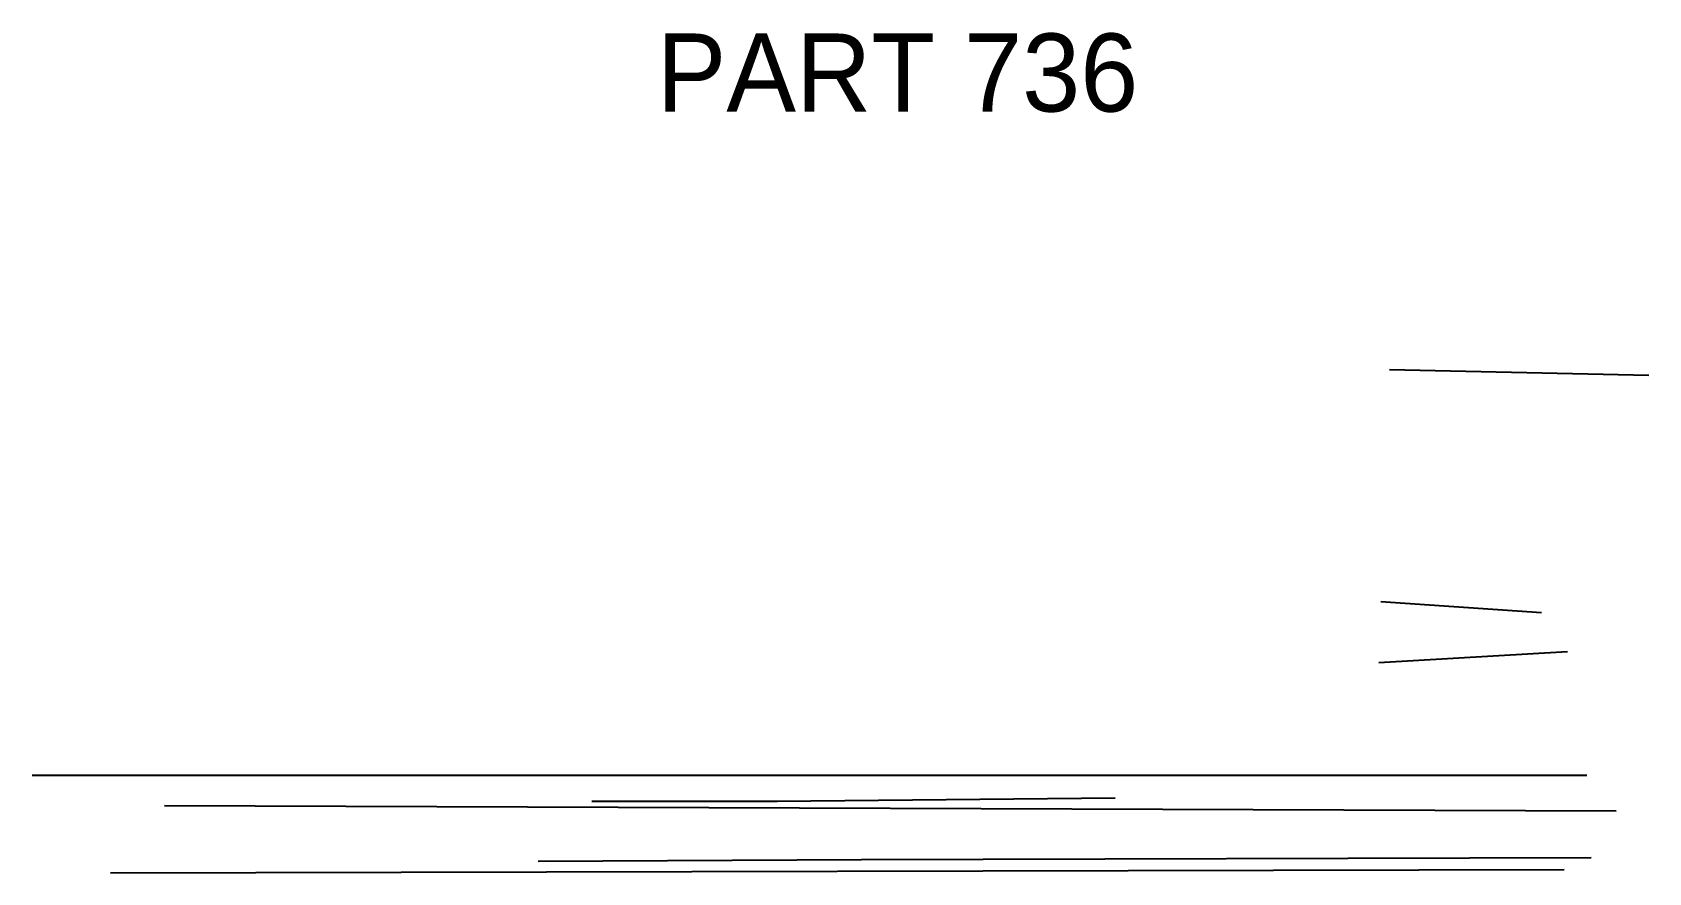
# Model space of a CAD drawing. Header units: millimetres. Extents: x 198 to 446, y 487 to 616.
import ezdxf

# ---------------------------------------------------------------- set-up
doc = ezdxf.new("R2010")
doc.units = ezdxf.units.MM
doc.layers.add('ANNOTATIONS', color=3, linetype='Continuous')
doc.layers.add('GEOMETRY', color=7, linetype='Continuous')

msp = doc.modelspace()

# ---------------------------------------------------------------- linework, layer by layer
at = {"layer": 'GEOMETRY'}
for p, q in [((406.67, 564.33), (446.5, 563.5)), ((405.33, 528.67), (430, 527)), ((405, 519.33), (434, 521)), ((198, 502), (437, 502)), ((218.33, 497.33), (441.5, 496.5)), ((284, 498), (312.5, 498)), ((312.5, 498), (364.5, 498.5)), ((210, 487), (433.5, 487.5)), ((275.75, 488.75), (325.5, 489)), ((325.5, 489), (437.67, 489.33))]:
    msp.add_line(p, q, dxfattribs=at)

# ---------------------------------------------------------------- texts
at = {"layer": 'ANNOTATIONS'}
msp.add_text('PART 736', height=12, dxfattribs=at).set_placement((294, 604))

doc.saveas('drawing.dxf')
